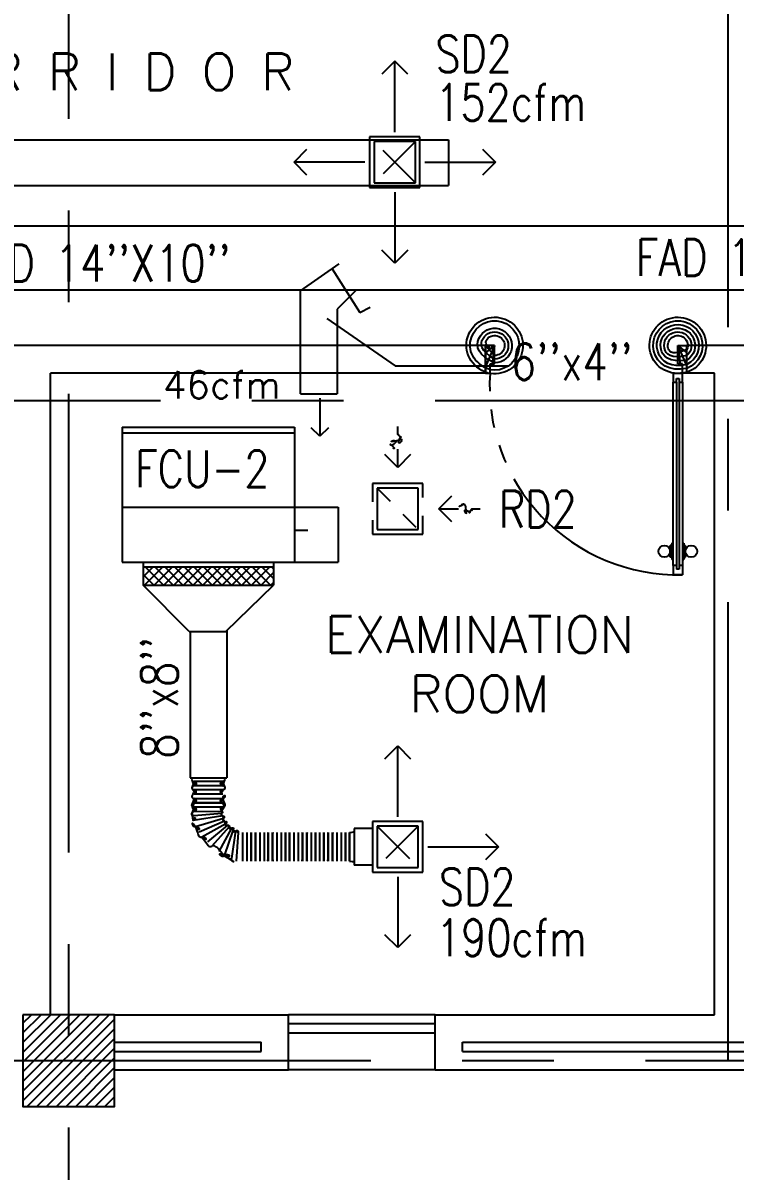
# Model space of a CAD drawing. Extents: x 417866230.2 to 417866327.8, y 43498045.5 to 43498135.4.
# Drawn here: x 417866259.55 to 417866263.43, y 43498062.5 to 43498068.76 of the extents above; entities that cross this region are included whole.
import ezdxf
from ezdxf.enums import TextEntityAlignment as Align

# ---------------------------------------------------------------- set-up
doc = ezdxf.new("R2010")
doc.units = 0
doc.header["$MEASUREMENT"] = 0
doc.linetypes.add('CENTERX2', pattern=[4, 2.5, -0.5, 0.5, -0.5])
doc.linetypes.add('HIDDEN', pattern=[0.375, 0.25, -0.125])
doc.layers.get('0').update_dxf_attribs({"linetype": 'CONTINUOUS'})
for name, color, linetype in [('AXES', 11, 'CENTERX2'), ('COL', 9, 'CONTINUOUS'), ('DOOR', 9, 'CONTINUOUS'), ('DUCT', 6, 'CONTINUOUS'), ('FCU', 6, 'CONTINUOUS'), ('HAT', 12, 'CONTINUOUS'), ('INSUL', 9, 'CONTINUOUS'), ('M-AC-FLEX', 3, 'CONTINUOUS'), ('M-EGU.', 2, 'CONTINUOUS'), ('RM-NAME', 9, 'CONTINUOUS'), ('SCD', 2, 'CONTINUOUS'), ('WALL', 4, 'CONTINUOUS'), ('WIN', 9, 'CONTINUOUS')]:
    doc.layers.add(name, color=color, linetype=linetype)
doc.styles.add('ROMANS', font='ROMANS.shx', dxfattribs={"width": 0.6})

# ---------------------------------------------------------------- blocks, each defined once
blk = doc.blocks.new('*X101')
at = {"color": 0}
for p, q in [((42139.2, 10690.6), (42609.6, 11161)), ((42139.2, 10743.7), (42556.5, 11161)), ((42139.2, 10796.7), (42503.5, 11161)), ((42139.2, 10849.7), (42450.5, 11161)), ((42139.2, 10902.8), (42397.4, 11161)), ((42139.2, 10955.8), (42344.4, 11161)), ((42139.2, 11008.8), (42291.4, 11161)), ((42139.2, 11061.9), (42238.3, 11161)), ((42139.2, 11114.9), (42185.3, 11161)), ((42162.6, 10661), (42639.2, 11137.6)), ((42215.6, 10661), (42639.2, 11084.6)), ((42268.7, 10661), (42639.2, 11031.5)), ((42321.7, 10661), (42639.2, 10978.5)), ((42374.7, 10661), (42639.2, 10925.5)), ((42427.8, 10661), (42639.2, 10872.4)), ((42480.8, 10661), (42639.2, 10819.4)), ((42533.8, 10661), (42639.2, 10766.4)), ((42586.9, 10661), (42639.2, 10713.4))]:
    blk.add_line(p, q, dxfattribs=at)
blk = doc.blocks.new('RM1')
at = {"layer": 'RM-NAME', "style": 'ROMANS'}
for tag, p in [('ROOMNAME1', (0, 323.8)), ('ROOMNAME2', (0, 0))]:
    blk.add_attdef(tag, text='', height=200, dxfattribs=at).set_placement(p, align=Align.MIDDLE)
blk = doc.blocks.new('COL50')
at = {"layer": 'COL'}
blk.add_lwpolyline([(-250, 250), (-250, -250), (250, -250), (250, 250)], close=True, dxfattribs=at)
blk = doc.blocks.new('A$C74DC60CF')
at = {"layer": 'DOOR', "color": 0, "linetype": 'ByBlock'}
for p, q in [((80.9, 1200), (80.9, 1250)), ((130.9, 1250), (80.9, 1250)), ((80.9, 1250), (130.9, 1250)), ((80.9, 1200), (97.9, 1200)), ((97.9, 1200), (97.9, 1220)), ((97.9, 1220), (113.9, 1220)), ((113.9, 1200), (113.9, 1220)), ((113.9, 1200), (130.9, 1200)), ((130.9, 1200), (130.9, 1250)), ((64.7, 1155), (64.7, 1090.2)), ((73.7, 1155), (64.7, 1155)), ((73.7, 1077.6), (73.7, 1167.6)), ((80.9, 1167.6), (73.7, 1167.6)), ((73.7, 1155), (73.7, 1090.2)), ((130.9, 1167.6), (138.1, 1167.6)), ((138.1, 1077.6), (138.1, 1167.6)), ((138.1, 1155), (138.1, 1090.2)), ((138.1, 1155), (147.1, 1155)), ((147.1, 1155), (147.1, 1090.2)), ((73.7, 1090.2), (64.7, 1090.2)), ((80.9, 1077.6), (73.7, 1077.6)), ((130.9, 1077.6), (138.1, 1077.6)), ((138.1, 1090.2), (147.1, 1090.2)), ((97.9, 200), (80.9, 200)), ((80.9, 200), (80.9, 150)), ((97.9, 180), (97.9, 200)), ((130.9, 200), (113.9, 200)), ((113.9, 200), (113.9, 180)), ((130.9, 150), (130.9, 200)), ((55.9, 150), (55.9, 0)), ((55.9, 150), (80.9, 150)), ((130.9, 150), (80.9, 150)), ((80.9, 150), (80.9, 100)), ((113.9, 180), (97.9, 180)), ((1130.9, 150), (1130.9, 100)), ((1155.9, 150), (1130.9, 150)), ((1155.9, 150), (1155.9, 0)), ((1155.9, 0), (1155.9, 150)), ((80.9, 100), (105.9, 100)), ((105.9, 100), (105.9, 0)), ((1130.9, 100), (1105.9, 100)), ((1105.9, 100), (1105.9, 0)), ((105.9, 0), (55.9, 0)), ((1105.9, 0), (1155.9, 0))]:
    blk.add_line(p, q, dxfattribs=at)
at = {"layer": 'DOOR', "linetype": 'ByBlock'}
for p, q in [((80.9, 200), (80.9, 1200)), ((97.9, 200), (97.9, 1200)), ((113.9, 200), (113.9, 1200)), ((130.9, 1200), (130.9, 200))]:
    blk.add_line(p, q, dxfattribs=at)
at = {"layer": 'DOOR', "color": 9, "linetype": 'ByBlock'}
for p, q in [((105.9, 0), (55.9, 113.7)), ((105.9, 0), (92.6, 100)), ((1105.9, 0), (1155.9, 113.7)), ((1105.9, 0), (1119.3, 100)), ((105.9, 0), (55.9, 40.1)), ((1105.9, 0), (1155.9, 40.1))]:
    blk.add_line(p, q, dxfattribs=at)
at = {"layer": 'DOOR', "color": 0, "linetype": 'ByBlock'}
for centre in [(32.4, 1122.6), (179.5, 1122.6)]:
    blk.add_circle(centre, 32.4, dxfattribs=at)
at = {"layer": 'DOOR', "linetype": 'HIDDEN', "ltscale": 0.5}
blk.add_arc((105.9, 222.7), 1027.6, 355.9414, 91.39409, dxfattribs=at)
at = {"layer": 'DOOR', "color": 9, "linetype": 'ByBlock'}
for centre, radius, start, end in [((105.9, 0), 154.4, 103.71423, 108.89471), ((105.9, 0), 134.4, 100.71998, 111.84015), ((1105.9, 0), 134.4, 68.15985, 79.28002), ((1105.9, 0), 154.4, 71.10529, 76.28577), ((105.9, 0), 114.4, 102.62257, 115.91616), ((105.9, 0), 94.4, 90, 121.98181), ((105.9, 0), 74.4, 90, 132.22357), ((1105.9, 0), 94.4, 58.01819, 90), ((1105.9, 0), 74.4, 47.77643, 90), ((105.9, 0), 54.4, 90, 156.79262), ((105.9, 0), 34.4, 90, 180), ((105.9, 0), 14.4, 90, 180), ((1105.9, 0), 54.4, 23.20738, 90), ((1105.9, 0), 34.4, 0, 90), ((1105.9, 0), 14.4, 0, 90)]:
    blk.add_arc(centre, radius, start, end, dxfattribs=at)
blk = doc.blocks.new('9RCD')
at = {"color": 2}
blk.add_line((0, 407), (0, 450), dxfattribs=at)
at = {"layer": 'M-EGU.'}
for p, q in [((0, 225), (0, 331.9)), ((0, 225), (-70.7, 295.7)), ((70.7, 295.7), (0, 225)), ((-295.7, 70.7), (-225, 0)), ((112.5, 112.5), (-112.5, 112.5)), ((-112.5, 112.5), (-112.5, -112.5)), ((112.5, -112.5), (112.5, 112.5)), ((-225, 0), (-326.1, 0)), ((-225, 0), (-295.7, -70.7)), ((-112.5, -112.5), (112.5, -112.5))]:
    blk.add_line(p, q, dxfattribs=at)
at = {"layer": 'M-EGU.', "linetype": 'HIDDEN'}
for p, q in [((137.5, 137.5), (-137.5, 137.5)), ((-137.5, 137.5), (-137.5, -137.5)), ((137.5, -137.5), (137.5, 137.5)), ((-112.5, -112.5), (112.5, 112.5)), ((-137.5, -137.5), (137.5, -137.5))]:
    blk.add_line(p, q, dxfattribs=at)
at = {"layer": 'M-EGU.', "color": 2}
blk.add_line((-405.7, 0), (-450, 0), dxfattribs=at)
blk.add_lwpolyline([(0, 407, -0.187862), (18.4, 395.6, -0.202645), (23.4, 376.1, -0.616915), (-1.7, 368, 0.668708), (-25.3, 358.4, 0.194285), (-18.2, 340.4, 0.186051), (0, 331.9)], format="xyb", dxfattribs=at)
at = {"layer": 'M-EGU.'}
blk.add_lwpolyline([(-405.7, 0, -0.1324), (-394.5, 16.1, -0.15664), (-379.1, 22.4, -0.736612), (-366.5, -9, 0.774232), (-352.6, -39.4, 0.203349), (-331.5, -25.7, 0.193808), (-326.1, 0)], format="xyb", dxfattribs=at)
blk = doc.blocks.new('*X118')
at = {"color": 0}
for p, q in [((23911.7, -1650.2), (23966, -1595.9)), ((23911.7, -1597.2), (23912.9, -1595.9)), ((23919, -1695.9), (24019, -1595.9)), ((24022.8, -1695.9), (23922.8, -1595.9)), ((23972, -1695.9), (24072, -1595.9)), ((24075.9, -1695.9), (23975.9, -1595.9)), ((24025.1, -1695.9), (24125.1, -1595.9)), ((24128.9, -1695.9), (24028.9, -1595.9)), ((24078.1, -1695.9), (24178.1, -1595.9)), ((24181.9, -1695.9), (24081.9, -1595.9)), ((24131.1, -1695.9), (24231.1, -1595.9)), ((24235, -1695.9), (24135, -1595.9)), ((24184.2, -1695.9), (24284.2, -1595.9)), ((24288, -1695.9), (24188, -1595.9)), ((24237.2, -1695.9), (24337.2, -1595.9)), ((24341, -1695.9), (24241, -1595.9)), ((24290.2, -1695.9), (24390.2, -1595.9)), ((24394.1, -1695.9), (24294.1, -1595.9)), ((24343.3, -1695.9), (24443.3, -1595.9)), ((24447.1, -1695.9), (24347.1, -1595.9)), ((24396.3, -1695.9), (24496.3, -1595.9)), ((24500.1, -1695.9), (24400.1, -1595.9)), ((24449.3, -1695.9), (24549.3, -1595.9)), ((24553.2, -1695.9), (24453.2, -1595.9)), ((24502.4, -1695.9), (24602.4, -1595.9)), ((24606.2, -1695.9), (24506.2, -1595.9)), ((24555.4, -1695.9), (24623.7, -1627.6)), ((24623.7, -1660.4), (24559.2, -1595.9)), ((24623.7, -1607.4), (24612.3, -1595.9)), ((23969.8, -1695.9), (23911.7, -1637.8)), ((24608.4, -1695.9), (24623.7, -1680.7)), ((23916.8, -1695.9), (23911.7, -1690.9))]:
    blk.add_line(p, q, dxfattribs=at)
blk = doc.blocks.new('WAP12')
at = {"color": 6}
for p, q in [((-558.8, 528.5), (381.2, 528.5)), ((-558.8, 528.5), (-558.8, -208.5)), ((381.2, 528.5), (381.2, -208.5)), ((-558.8, 91.5), (381.2, 91.5)), ((-558.8, -208.5), (381.2, -208.5))]:
    blk.add_line(p, q, dxfattribs=at)
at = {"color": 3}
for p, q in [((-558.8, 496.5), (381.2, 496.5)), ((381.2, 91.5), (619.2, 91.5)), ((619.2, 91.5), (619.2, -208.5)), ((381.2, -33.5), (454.5, -33.5)), ((-444.8, -208.5), (-444.8, -333.5)), ((-444.8, -233.5), (267.2, -233.5)), ((267.2, -208.5), (267.2, -333.5)), ((381.2, -208.5), (619.2, -208.5)), ((-444.8, -333.5), (267.2, -333.5))]:
    blk.add_line(p, q, dxfattribs=at)
at = {"color": 11}
blk.add_blockref('*X118', (-24356.5, 1362.4), dxfattribs=at)

msp = doc.modelspace()

# ---------------------------------------------------------------- linework, layer by layer
at = {"layer": 'AXES'}
for p, q in [((417866259.7969, 43498056.2378), (417866259.7969, 43498134.7153)), ((417866263.3969, 43498063.1021), (417866263.3969, 43498121.9221)), ((417866241.7969, 43498066.7021), (417866300.0369, 43498066.7021)), ((417866230.9454, 43498063.1021), (417866301.2369, 43498063.1021))]:
    msp.add_line(p, q, dxfattribs=at)
at = {"layer": 'DUCT'}
for p, q in [((417866249.101, 43498068.124), (417866261.8709, 43498068.124)), ((417866261.8709, 43498068.124), (417866261.8709, 43498067.874)), ((417866249.101, 43498067.874), (417866261.8709, 43498067.874)), ((417866243.6822, 43498067.6549), (417866267.8654, 43498067.6549)), ((417866261.0624, 43498067.3), (417866261.2723, 43498067.447)), ((417866261.2355, 43498067.4212), (417866261.3857, 43498067.1819)), ((417866256.193, 43498067.3049), (417866267.8654, 43498067.3049)), ((417866261.0624, 43498066.7379), (417866261.0624, 43498067.3)), ((417866261.3624, 43498067.3), (417866261.2624, 43498067.2)), ((417866261.2624, 43498067.2), (417866261.2624, 43498066.7379)), ((417866261.3857, 43498067.1819), (417866261.4421, 43498067.2107)), ((417866261.3857, 43498067.1819), (417866261.3857, 43498067.1819))]:
    msp.add_line(p, q, dxfattribs=at)
at = {"layer": 'DUCT', "color": 4, "linetype": 'Continuous'}
for p, q in [((417866261.2057, 43498067.1503), (417866261.5783, 43498066.8913)), ((417866261.5783, 43498066.8913), (417866262.2005, 43498066.8913))]:
    msp.add_line(p, q, dxfattribs=at)
at = {"layer": 'DUCT', "linetype": 'Continuous'}
for p, q in [((417866261.0624, 43498066.7379), (417866261.2624, 43498066.7379)), ((417866260.4549, 43498065.4418), (417866260.2034, 43498065.6951)), ((417866260.6549, 43498065.4418), (417866260.9154, 43498065.6951)), ((417866260.4549, 43498065.4418), (417866260.6549, 43498065.4418)), ((417866260.4594, 43498065.4418), (417866260.4594, 43498064.6438)), ((417866260.6594, 43498065.4461), (417866260.6594, 43498064.6438)), ((417866260.4594, 43498064.6438), (417866260.6594, 43498064.6438))]:
    msp.add_line(p, q, dxfattribs=at)
at = {"layer": 'INSUL'}
for p, q in [((417866260.0469, 43498063.2021), (417866260.8469, 43498063.2021)), ((417866260.8469, 43498063.1521), (417866260.8469, 43498063.2021)), ((417866261.9469, 43498063.2021), (417866264.8469, 43498063.2021)), ((417866261.9469, 43498063.1521), (417866261.9469, 43498063.2021)), ((417866260.0469, 43498063.1521), (417866260.8469, 43498063.1521)), ((417866261.9469, 43498063.1521), (417866264.8469, 43498063.1521))]:
    msp.add_line(p, q, dxfattribs=at)
at = {"layer": 'M-AC-FLEX', "color": 11}
for p, q in [((417866260.6379, 43498064.6249), (417866260.4808, 43498064.6249)), ((417866260.6379, 43498064.6249), (417866260.4808, 43498064.6249)), ((417866260.6379, 43498064.6249), (417866260.4808, 43498064.6249)), ((417866260.6379, 43498064.6249), (417866260.4808, 43498064.6249)), ((417866260.6379, 43498064.6014), (417866260.4808, 43498064.6014)), ((417866260.6379, 43498064.6014), (417866260.4808, 43498064.6014)), ((417866260.6379, 43498064.6014), (417866260.4808, 43498064.6014)), ((417866260.6379, 43498064.6014), (417866260.4808, 43498064.6014)), ((417866260.6379, 43498064.578), (417866260.4808, 43498064.578)), ((417866260.6379, 43498064.5545), (417866260.4808, 43498064.5545)), ((417866260.4806, 43498064.5314), (417866260.6377, 43498064.5314)), ((417866260.6377, 43498064.508), (417866260.4806, 43498064.508)), ((417866260.4806, 43498064.508), (417866260.6377, 43498064.508)), ((417866260.638, 43498064.4377), (417866260.4767, 43498064.4106)), ((417866260.6377, 43498064.4845), (417866260.4806, 43498064.4845)), ((417866260.4806, 43498064.4611), (417866260.631, 43498064.4631)), ((417866260.6331, 43498064.45), (417866260.4806, 43498064.4376)), ((417866260.6411, 43498064.4231), (417866260.4881, 43498064.3772)), ((417866260.6465, 43498064.4085), (417866260.5086, 43498064.3477)), ((417866260.6536, 43498064.3933), (417866260.524, 43498064.3212)), ((417866260.662, 43498064.3835), (417866260.554, 43498064.2954)), ((417866260.6732, 43498064.3777), (417866260.5782, 43498064.2719)), ((417866260.6849, 43498064.3695), (417866260.6156, 43498064.2432)), ((417866260.6942, 43498064.3615), (417866260.6458, 43498064.2189)), ((417866260.7071, 43498064.3544), (417866260.685, 43498064.2045)), ((417866260.7226, 43498064.3467), (417866260.7106, 43498064.1904)), ((417866260.7461, 43498064.3467), (417866260.7461, 43498064.1896)), ((417866260.7695, 43498064.3467), (417866260.7695, 43498064.1896)), ((417866260.793, 43498064.3467), (417866260.793, 43498064.1896)), ((417866260.793, 43498064.1894), (417866260.793, 43498064.3465)), ((417866260.816, 43498064.3467), (417866260.816, 43498064.1896)), ((417866260.816, 43498064.1894), (417866260.816, 43498064.3465)), ((417866260.8395, 43498064.3467), (417866260.8395, 43498064.1896)), ((417866260.8395, 43498064.3467), (417866260.8395, 43498064.1896)), ((417866260.863, 43498064.3467), (417866260.863, 43498064.1896)), ((417866260.863, 43498064.3467), (417866260.863, 43498064.1896)), ((417866260.8864, 43498064.3467), (417866260.8864, 43498064.1896)), ((417866260.8864, 43498064.3467), (417866260.8864, 43498064.1896)), ((417866260.8864, 43498064.1894), (417866260.8864, 43498064.3465)), ((417866260.8864, 43498064.1894), (417866260.8864, 43498064.3465)), ((417866260.9095, 43498064.3467), (417866260.9095, 43498064.1896)), ((417866260.9095, 43498064.3467), (417866260.9095, 43498064.1896)), ((417866260.9095, 43498064.1894), (417866260.9095, 43498064.3465)), ((417866260.9095, 43498064.1894), (417866260.9095, 43498064.3465)), ((417866260.9329, 43498064.3467), (417866260.9329, 43498064.1896)), ((417866260.9329, 43498064.3467), (417866260.9329, 43498064.1896)), ((417866260.9564, 43498064.3467), (417866260.9564, 43498064.1896)), ((417866260.9564, 43498064.3467), (417866260.9564, 43498064.1896)), ((417866260.9799, 43498064.3467), (417866260.9799, 43498064.1896)), ((417866260.9799, 43498064.3467), (417866260.9799, 43498064.1896)), ((417866260.9799, 43498064.1894), (417866260.9799, 43498064.3465)), ((417866260.9799, 43498064.1894), (417866260.9799, 43498064.3465)), ((417866261.0029, 43498064.3467), (417866261.0029, 43498064.1896)), ((417866261.0029, 43498064.3467), (417866261.0029, 43498064.1896)), ((417866261.0029, 43498064.1894), (417866261.0029, 43498064.3465)), ((417866261.0029, 43498064.1894), (417866261.0029, 43498064.3465)), ((417866261.0264, 43498064.3467), (417866261.0264, 43498064.1896)), ((417866261.0264, 43498064.3467), (417866261.0264, 43498064.1896)), ((417866261.0498, 43498064.3467), (417866261.0498, 43498064.1896)), ((417866261.0498, 43498064.3467), (417866261.0498, 43498064.1896)), ((417866261.0733, 43498064.3467), (417866261.0733, 43498064.1896)), ((417866261.0733, 43498064.3467), (417866261.0733, 43498064.1896)), ((417866261.0733, 43498064.1894), (417866261.0733, 43498064.3465)), ((417866261.0733, 43498064.1894), (417866261.0733, 43498064.3465)), ((417866261.0964, 43498064.3467), (417866261.0964, 43498064.1896)), ((417866261.0964, 43498064.3467), (417866261.0964, 43498064.1896)), ((417866261.0964, 43498064.1894), (417866261.0964, 43498064.3465)), ((417866261.0964, 43498064.1894), (417866261.0964, 43498064.3465)), ((417866261.1198, 43498064.3467), (417866261.1198, 43498064.1896)), ((417866261.1198, 43498064.3467), (417866261.1198, 43498064.1896)), ((417866261.1433, 43498064.3467), (417866261.1433, 43498064.1896)), ((417866261.1433, 43498064.3467), (417866261.1433, 43498064.1896)), ((417866261.1433, 43498064.3467), (417866261.1433, 43498064.1896)), ((417866261.1433, 43498064.1894), (417866261.1433, 43498064.3465)), ((417866261.1667, 43498064.3467), (417866261.1667, 43498064.1896)), ((417866261.1667, 43498064.3467), (417866261.1667, 43498064.1896)), ((417866261.1667, 43498064.3467), (417866261.1667, 43498064.1896)), ((417866261.1668, 43498064.1894), (417866261.1668, 43498064.3465)), ((417866261.1898, 43498064.3467), (417866261.1898, 43498064.1896)), ((417866261.1898, 43498064.1894), (417866261.1898, 43498064.3465)), ((417866261.2137, 43498064.3467), (417866261.2137, 43498064.1896)), ((417866261.2137, 43498064.3467), (417866261.2137, 43498064.1896)), ((417866261.2137, 43498064.1894), (417866261.2137, 43498064.3465)), ((417866261.2137, 43498064.1894), (417866261.2137, 43498064.3465)), ((417866261.2367, 43498064.3467), (417866261.2367, 43498064.1896)), ((417866261.2367, 43498064.3467), (417866261.2367, 43498064.1896)), ((417866261.2367, 43498064.1894), (417866261.2367, 43498064.3465)), ((417866261.2367, 43498064.1894), (417866261.2367, 43498064.3465)), ((417866261.2602, 43498064.3467), (417866261.2602, 43498064.1896)), ((417866261.2602, 43498064.3467), (417866261.2602, 43498064.1896)), ((417866261.2837, 43498064.3467), (417866261.2837, 43498064.1896)), ((417866261.2837, 43498064.3467), (417866261.2837, 43498064.1896)), ((417866261.3071, 43498064.3467), (417866261.3071, 43498064.1896)), ((417866261.3071, 43498064.3467), (417866261.3071, 43498064.1896)), ((417866261.3071, 43498064.1894), (417866261.3071, 43498064.3465)), ((417866261.3071, 43498064.1894), (417866261.3071, 43498064.3465)), ((417866261.3302, 43498064.3467), (417866261.3302, 43498064.1896)), ((417866261.3302, 43498064.3467), (417866261.3302, 43498064.1896)), ((417866261.3302, 43498064.1894), (417866261.3302, 43498064.3465)), ((417866261.3302, 43498064.1894), (417866261.3302, 43498064.3465))]:
    msp.add_line(p, q, dxfattribs=at)
at = {"layer": 'M-AC-FLEX'}
for points in [[(417866260.4808, 43498064.6014, 1), (417866260.4808, 43498064.6249, -0.623356), (417866260.4716, 43498064.6438, -0.623356)], [(417866260.4808, 43498064.6249, -1), (417866260.4808, 43498064.6014, 1), (417866260.4808, 43498064.578, -1), (417866260.4808, 43498064.5545, 1.018005), (417866260.4808, 43498064.5314)], [(417866260.4808, 43498064.6249, -1), (417866260.4808, 43498064.6014, 0.67797), (417866260.4728, 43498064.5812, 0.67797)], [(417866260.4808, 43498064.6014, 1), (417866260.4808, 43498064.6249, -0.204245), (417866260.4724, 43498064.6285, -0.204245)], [(417866260.4724, 43498064.6285, 0.204245), (417866260.4808, 43498064.6249)], [(417866260.4808, 43498064.6014, 1), (417866260.4808, 43498064.6249, -0.204245), (417866260.4724, 43498064.6285, -0.204245)], [(417866260.4724, 43498064.6285, 0.204245), (417866260.4808, 43498064.6249)], [(417866260.4808, 43498064.6249, -1), (417866260.4808, 43498064.6014, 0.204245), (417866260.4724, 43498064.5978, 0.204245)], [(417866260.4808, 43498064.6249, -1), (417866260.4808, 43498064.6014, 0.204245), (417866260.4724, 43498064.5978, 0.204245)], [(417866260.6379, 43498064.6014, -1), (417866260.6379, 43498064.6249, 0.623355), (417866260.6471, 43498064.6438, 0.623355)], [(417866260.6379, 43498064.6014, -1), (417866260.6379, 43498064.6249, 0.204245), (417866260.6463, 43498064.6285, 0.204245)], [(417866260.6379, 43498064.6014, -1), (417866260.6379, 43498064.6249, 0.204245), (417866260.6463, 43498064.6285, 0.204245)], [(417866260.6379, 43498064.6249, 1), (417866260.6379, 43498064.6014, -1), (417866260.6379, 43498064.578, 1), (417866260.6379, 43498064.5545, -0.008922), (417866260.6383, 43498064.5545, -0.008922)], [(417866260.6379, 43498064.6249, 1), (417866260.6379, 43498064.6014, -0.204245), (417866260.6463, 43498064.5978, -0.204245)], [(417866260.6379, 43498064.6249, 1), (417866260.6379, 43498064.6014, -0.204245), (417866260.6463, 43498064.5978, -0.204245)], [(417866260.6379, 43498064.6249, 1), (417866260.6379, 43498064.6014, -0.67797), (417866260.6459, 43498064.5812, -0.67797)], [(417866260.6463, 43498064.6285, -0.204245), (417866260.6379, 43498064.6249)], [(417866260.6463, 43498064.6285, -0.204245), (417866260.6379, 43498064.6249)], [(417866260.4724, 43498064.5978, -0.204245), (417866260.4808, 43498064.6014)], [(417866260.4724, 43498064.5978, -0.204245), (417866260.4808, 43498064.6014)], [(417866260.6377, 43498064.5314, 0.999838), (417866260.6381, 43498064.5545)], [(417866260.6463, 43498064.5978, 0.204245), (417866260.6379, 43498064.6014)], [(417866260.6463, 43498064.5978, 0.204245), (417866260.6379, 43498064.6014)], [(417866260.4806, 43498064.5314, -1), (417866260.4806, 43498064.508, 1), (417866260.4806, 43498064.4845)], [(417866260.4806, 43498064.4611, 1), (417866260.4806, 43498064.4845, -1), (417866260.4806, 43498064.508)], [(417866260.4806, 43498064.508, 1), (417866260.4806, 43498064.4845)], [(417866260.4806, 43498064.4845, -1), (417866260.4806, 43498064.508)], [(417866260.4806, 43498064.508, 1), (417866260.4806, 43498064.5314)], [(417866260.6377, 43498064.5314, 1), (417866260.6377, 43498064.508, -1), (417866260.6377, 43498064.4845)], [(417866260.631, 43498064.4631, -0.736653), (417866260.6377, 43498064.4845, 1), (417866260.6377, 43498064.508)], [(417866260.6377, 43498064.508, -1), (417866260.6377, 43498064.4845)], [(417866260.6381, 43498064.5314, -0.004461), (417866260.6379, 43498064.5314)], [(417866260.4806, 43498064.4845, -1), (417866260.4806, 43498064.4611, 1), (417866260.4806, 43498064.4376)], [(417866260.477, 43498064.4107, 0.575939), (417866260.4806, 43498064.4376, -1), (417866260.4806, 43498064.4611)], [(417866260.4806, 43498064.4845, -0.606794), (417866260.4902, 43498064.4661, -0.606794)], [(417866260.6377, 43498064.4845, 0.606794), (417866260.628, 43498064.4661, 0.606794)], [(417866260.6427, 43498064.424, 0.78893), (417866260.6373, 43498064.4377, -1.030272), (417866260.6331, 43498064.45)], [(417866260.6331, 43498064.45, 0.635837), (417866260.631, 43498064.4631, 0.724161)], [(417866260.6536, 43498064.3933, 0.850272), (417866260.6496, 43498064.409, -1.072461), (417866260.6427, 43498064.424)], [(417866260.4881, 43498064.3772, -0.665042), (417866260.4767, 43498064.4106)], [(417866260.4881, 43498064.3772, -0.652763), (417866260.5086, 43498064.3477, 0.764077), (417866260.524, 43498064.3212, -0.428567), (417866260.554, 43498064.2954, 0.696093), (417866260.5782, 43498064.2719)], [(417866260.6739, 43498064.379, 0.698197), (417866260.662, 43498064.3835, -1.180405), (417866260.6536, 43498064.3933)], [(417866260.6942, 43498064.3615, 1.125229), (417866260.6849, 43498064.3695, -1.12511), (417866260.6739, 43498064.379, -0.893954)], [(417866260.7226, 43498064.3464, 0.879519), (417866260.7071, 43498064.3544, -1.034976), (417866260.6942, 43498064.3615)], [(417866260.7461, 43498064.3467, -0.987495), (417866260.7226, 43498064.3464, -0.606794)], [(417866260.7461, 43498064.3467, -1), (417866260.7695, 43498064.3467)], [(417866260.793, 43498064.3467, -1), (417866260.7695, 43498064.3467, 1), (417866260.7461, 43498064.3467)], [(417866260.7695, 43498064.3467, 1), (417866260.793, 43498064.3467)], [(417866260.793, 43498064.3462, 0.00451), (417866260.793, 43498064.3465, -1.018005), (417866260.816, 43498064.3465)], [(417866260.816, 43498064.3467, 1), (417866260.8395, 43498064.3467, -1), (417866260.863, 43498064.3467)], [(417866260.8395, 43498064.3467, -1), (417866260.816, 43498064.3467)], [(417866260.863, 43498064.3467, 1), (417866260.8395, 43498064.3467)], [(417866260.8395, 43498064.3467, -1), (417866260.863, 43498064.3467)], [(417866260.8864, 43498064.3467, -1), (417866260.863, 43498064.3467, 1), (417866260.8395, 43498064.3467)], [(417866260.863, 43498064.3467, 1), (417866260.8864, 43498064.3467)], [(417866260.8864, 43498064.3467, -0.412332), (417866260.8748, 43498064.3349, -0.412332)], [(417866260.9095, 43498064.3462, -0.00451), (417866260.9095, 43498064.3465, 1.018005), (417866260.8864, 43498064.3465)], [(417866260.8864, 43498064.3462, 0.00451), (417866260.8864, 43498064.3465, -1.018005), (417866260.9095, 43498064.3465)], [(417866260.9095, 43498064.3467, 1), (417866260.9329, 43498064.3467, -1), (417866260.9564, 43498064.3467)], [(417866260.9095, 43498064.3467, 0.412332), (417866260.9211, 43498064.3349, 0.412332)], [(417866260.9329, 43498064.3467, -1), (417866260.9095, 43498064.3467)], [(417866260.9329, 43498064.3467, -1), (417866260.9564, 43498064.3467)], [(417866260.9799, 43498064.3467, -1), (417866260.9564, 43498064.3467, 1), (417866260.9329, 43498064.3467)], [(417866260.9564, 43498064.3467, 1), (417866260.9329, 43498064.3467)], [(417866260.9564, 43498064.3467, 1), (417866260.9799, 43498064.3467)], [(417866261.0029, 43498064.3462, -0.00451), (417866261.0029, 43498064.3465, 1.018005), (417866260.9799, 43498064.3465)], [(417866260.9799, 43498064.3462, 0.00451), (417866260.9799, 43498064.3465, -1.018005), (417866261.0029, 43498064.3465)], [(417866261.0029, 43498064.3467, 1), (417866261.0264, 43498064.3467, -1), (417866261.0498, 43498064.3467)], [(417866261.0264, 43498064.3467, -1), (417866261.0029, 43498064.3467)], [(417866261.0498, 43498064.3467, 1), (417866261.0264, 43498064.3467)], [(417866261.0264, 43498064.3467, -1), (417866261.0498, 43498064.3467)], [(417866261.0733, 43498064.3467, -1), (417866261.0498, 43498064.3467, 1), (417866261.0264, 43498064.3467)], [(417866261.0498, 43498064.3467, 1), (417866261.0733, 43498064.3467)], [(417866261.0733, 43498064.3467, -0.412332), (417866261.0617, 43498064.3349, -0.412332)], [(417866261.0733, 43498064.3462, 0.00451), (417866261.0733, 43498064.3465, -1.018005), (417866261.0964, 43498064.3465)], [(417866261.0964, 43498064.3462, -0.00451), (417866261.0964, 43498064.3465, 1.018005), (417866261.0733, 43498064.3465)], [(417866261.0964, 43498064.3467, 1), (417866261.1198, 43498064.3467, -1), (417866261.1433, 43498064.3467)], [(417866261.1198, 43498064.3467, -1), (417866261.0964, 43498064.3467)], [(417866261.0964, 43498064.3467, 0.412332), (417866261.108, 43498064.3349, 0.412332)], [(417866261.1198, 43498064.3467, -1), (417866261.1433, 43498064.3467)], [(417866261.1667, 43498064.3467, -1), (417866261.1433, 43498064.3467, 1), (417866261.1198, 43498064.3467)], [(417866261.1433, 43498064.3467, 1), (417866261.1198, 43498064.3467)], [(417866261.1202, 43498064.3462, 0.00451), (417866261.1202, 43498064.3465, -1.018005), (417866261.1433, 43498064.3465)], [(417866261.1433, 43498064.3467, 1), (417866261.1667, 43498064.3467, -1), (417866261.1902, 43498064.3467)], [(417866261.1433, 43498064.3467, 1), (417866261.1667, 43498064.3467)], [(417866261.1667, 43498064.3467, -1), (417866261.1433, 43498064.3467)], [(417866261.1902, 43498064.3467, 1), (417866261.1667, 43498064.3467)], [(417866261.1667, 43498064.3467, -1), (417866261.1902, 43498064.3467)], [(417866261.2137, 43498064.3467, -1), (417866261.1902, 43498064.3467, 1), (417866261.1667, 43498064.3467)], [(417866261.1898, 43498064.3462, -0.00451), (417866261.1898, 43498064.3465, 1.018005), (417866261.1668, 43498064.3465)], [(417866261.1902, 43498064.3467, 1), (417866261.2137, 43498064.3467)], [(417866261.2137, 43498064.3467, -0.412332), (417866261.202, 43498064.3349, -0.412332)], [(417866261.2367, 43498064.3462, -0.00451), (417866261.2367, 43498064.3465, 1.018005), (417866261.2137, 43498064.3465)], [(417866261.2137, 43498064.3462, 0.00451), (417866261.2137, 43498064.3465, -1.018005), (417866261.2367, 43498064.3465)], [(417866261.2367, 43498064.3467, 1), (417866261.2602, 43498064.3467, -1), (417866261.2837, 43498064.3467)], [(417866261.2367, 43498064.3467, 0.412332), (417866261.2484, 43498064.3349, 0.412332)], [(417866261.2602, 43498064.3467, -1), (417866261.2367, 43498064.3467)], [(417866261.2602, 43498064.3467, -1), (417866261.2837, 43498064.3467)], [(417866261.3071, 43498064.3467, -1), (417866261.2837, 43498064.3467, 1), (417866261.2602, 43498064.3467)], [(417866261.2837, 43498064.3467, 1), (417866261.2602, 43498064.3467)], [(417866261.2837, 43498064.3467, 1), (417866261.3071, 43498064.3467)], [(417866261.3071, 43498064.3462, 0.00451), (417866261.3071, 43498064.3465, -1.018005), (417866261.3302, 43498064.3465)], [(417866261.3302, 43498064.3462, -0.00451), (417866261.3302, 43498064.3465, 1.018005), (417866261.3071, 43498064.3465)], [(417866261.3302, 43498064.3467, 1), (417866261.3536, 43498064.3467, -0.12762), (417866261.3551, 43498064.3524, -0.12762)], [(417866261.3536, 43498064.3467, -1), (417866261.3302, 43498064.3467)], [(417866260.6458, 43498064.2189, -0.604437), (417866260.6156, 43498064.2432, 0.497993), (417866260.5782, 43498064.2719)], [(417866260.6457, 43498064.2186, -0.562442), (417866260.685, 43498064.2045, 0.803591), (417866260.7106, 43498064.1904)], [(417866260.7106, 43498064.1904, -0.661578), (417866260.7461, 43498064.1896, 1), (417866260.7695, 43498064.1896)], [(417866260.793, 43498064.1896, 1), (417866260.7695, 43498064.1896, -1), (417866260.7461, 43498064.1896)], [(417866260.793, 43498064.1896, 0.999838), (417866260.816, 43498064.1892)], [(417866260.816, 43498064.1896, -0.999838), (417866260.793, 43498064.1892)], [(417866260.793, 43498064.1892, -0.004461), (417866260.793, 43498064.1894)], [(417866260.793, 43498064.1894, 0.008922), (417866260.793, 43498064.189)], [(417866260.816, 43498064.1896, -1), (417866260.8395, 43498064.1896, 1), (417866260.863, 43498064.1896)], [(417866260.816, 43498064.1897, 0.00451), (417866260.816, 43498064.1894, -0.008922), (417866260.816, 43498064.189)], [(417866260.816, 43498064.1892, 0.004461), (417866260.816, 43498064.1894)], [(417866260.8864, 43498064.1896, 1), (417866260.863, 43498064.1896, -1), (417866260.8395, 43498064.1896)], [(417866260.8864, 43498064.1896, 0.412332), (417866260.8748, 43498064.2014, 0.412332)], [(417866260.8864, 43498064.1897, -0.00451), (417866260.8864, 43498064.1894, 0.008922), (417866260.8864, 43498064.189)], [(417866260.9095, 43498064.1896, -0.999838), (417866260.8864, 43498064.1892)], [(417866260.8864, 43498064.1896, 0.999838), (417866260.9095, 43498064.1892)], [(417866260.8864, 43498064.1896, 0.999838), (417866260.9095, 43498064.1892)], [(417866260.9095, 43498064.1896, -0.999838), (417866260.8864, 43498064.1892)], [(417866260.8864, 43498064.1892, -0.004461), (417866260.8864, 43498064.1894)], [(417866260.8864, 43498064.1892, -0.004461), (417866260.8864, 43498064.1894)], [(417866260.8864, 43498064.1894, 0.008922), (417866260.8864, 43498064.189)], [(417866260.9095, 43498064.1896, -0.412332), (417866260.9211, 43498064.2014, -0.412332)], [(417866260.9095, 43498064.1896, -1), (417866260.9329, 43498064.1896, 1), (417866260.9564, 43498064.1896)], [(417866260.9095, 43498064.1897, 0.00451), (417866260.9095, 43498064.1894, -0.008922), (417866260.9095, 43498064.189)], [(417866260.9095, 43498064.1892, 0.004461), (417866260.9095, 43498064.1894)], [(417866260.9095, 43498064.1894, -0.008922), (417866260.9095, 43498064.189)], [(417866260.9095, 43498064.1892, 0.004461), (417866260.9095, 43498064.1894)], [(417866260.9799, 43498064.1896, 1), (417866260.9564, 43498064.1896, -1), (417866260.9329, 43498064.1896)], [(417866260.9799, 43498064.1897, -0.00451), (417866260.9799, 43498064.1894, 0.008922), (417866260.9799, 43498064.189)], [(417866261.0029, 43498064.1896, -0.999838), (417866260.9799, 43498064.1892)], [(417866260.9799, 43498064.1896, 0.999838), (417866261.0029, 43498064.1892)], [(417866260.9799, 43498064.1896, 0.999838), (417866261.0029, 43498064.1892)], [(417866261.0029, 43498064.1896, -0.999838), (417866260.9799, 43498064.1892)], [(417866260.9799, 43498064.1892, -0.004461), (417866260.9799, 43498064.1894)], [(417866260.9799, 43498064.1892, -0.004461), (417866260.9799, 43498064.1894)], [(417866260.9799, 43498064.1894, 0.008922), (417866260.9799, 43498064.189)], [(417866261.0029, 43498064.1896, -1), (417866261.0264, 43498064.1896, 1), (417866261.0498, 43498064.1896)], [(417866261.0029, 43498064.1897, 0.00451), (417866261.0029, 43498064.1894, -0.008922), (417866261.0029, 43498064.189)], [(417866261.0029, 43498064.1892, 0.004461), (417866261.0029, 43498064.1894)], [(417866261.0029, 43498064.1894, -0.008922), (417866261.0029, 43498064.189)], [(417866261.0029, 43498064.1892, 0.004461), (417866261.0029, 43498064.1894)], [(417866261.0733, 43498064.1896, 1), (417866261.0498, 43498064.1896, -1), (417866261.0264, 43498064.1896)], [(417866261.0733, 43498064.1896, 0.412332), (417866261.0617, 43498064.2014, 0.412332)], [(417866261.0733, 43498064.1897, -0.00451), (417866261.0733, 43498064.1894, 0.008922), (417866261.0733, 43498064.189)], [(417866261.0733, 43498064.1896, 0.999838), (417866261.0964, 43498064.1892)], [(417866261.0964, 43498064.1896, -0.999838), (417866261.0733, 43498064.1892)], [(417866261.0964, 43498064.1896, -0.999838), (417866261.0733, 43498064.1892)], [(417866261.0733, 43498064.1896, 0.999838), (417866261.0964, 43498064.1892)], [(417866261.0733, 43498064.1892, -0.004461), (417866261.0733, 43498064.1894)], [(417866261.0733, 43498064.1894, 0.008922), (417866261.0733, 43498064.189)], [(417866261.0733, 43498064.1892, -0.004461), (417866261.0733, 43498064.1894)], [(417866261.0964, 43498064.1896, -1), (417866261.1198, 43498064.1896, 1), (417866261.1433, 43498064.1896)], [(417866261.0964, 43498064.1896, -0.412332), (417866261.108, 43498064.2014, -0.412332)], [(417866261.0964, 43498064.1897, 0.00451), (417866261.0964, 43498064.1894, -0.008922), (417866261.0964, 43498064.189)], [(417866261.0964, 43498064.1892, 0.004461), (417866261.0964, 43498064.1894)], [(417866261.0964, 43498064.1892, 0.004461), (417866261.0964, 43498064.1894)], [(417866261.0964, 43498064.1894, -0.008922), (417866261.0964, 43498064.189)], [(417866261.1667, 43498064.1896, 1), (417866261.1433, 43498064.1896, -1), (417866261.1198, 43498064.1896)], [(417866261.1202, 43498064.1896, 0.999838), (417866261.1433, 43498064.1892)], [(417866261.1433, 43498064.1896, -0.999838), (417866261.1202, 43498064.1892)], [(417866261.1202, 43498064.1892, -0.004461), (417866261.1202, 43498064.1894)], [(417866261.1202, 43498064.1894, 0.008922), (417866261.1202, 43498064.189)], [(417866261.1433, 43498064.1896, -1), (417866261.1667, 43498064.1896, 1), (417866261.1902, 43498064.1896)], [(417866261.1433, 43498064.1897, 0.00451), (417866261.1433, 43498064.1894, -0.008922), (417866261.1433, 43498064.189)], [(417866261.1433, 43498064.1892, 0.004461), (417866261.1433, 43498064.1894)], [(417866261.2137, 43498064.1896, 1), (417866261.1902, 43498064.1896, -1), (417866261.1667, 43498064.1896)], [(417866261.1667, 43498064.1897, -0.00451), (417866261.1668, 43498064.1894, 0.008922), (417866261.1668, 43498064.189)], [(417866261.1898, 43498064.1896, -0.999838), (417866261.1667, 43498064.1892)], [(417866261.1667, 43498064.1896, 0.999838), (417866261.1898, 43498064.1892)], [(417866261.1667, 43498064.1892, -0.004461), (417866261.1668, 43498064.1894)], [(417866261.1898, 43498064.1892, 0.004461), (417866261.1898, 43498064.1894)], [(417866261.1898, 43498064.1894, -0.008922), (417866261.1898, 43498064.189)], [(417866261.2137, 43498064.1896, 0.412332), (417866261.202, 43498064.2014, 0.412332)], [(417866261.2137, 43498064.1897, -0.00451), (417866261.2137, 43498064.1894, 0.008922), (417866261.2137, 43498064.189)], [(417866261.2367, 43498064.1896, -0.999838), (417866261.2137, 43498064.1892)], [(417866261.2137, 43498064.1896, 0.999838), (417866261.2367, 43498064.1892)], [(417866261.2137, 43498064.1896, 0.999838), (417866261.2367, 43498064.1892)], [(417866261.2367, 43498064.1896, -0.999838), (417866261.2137, 43498064.1892)], [(417866261.2137, 43498064.1892, -0.004461), (417866261.2137, 43498064.1894)], [(417866261.2137, 43498064.1892, -0.004461), (417866261.2137, 43498064.1894)], [(417866261.2137, 43498064.1894, 0.008922), (417866261.2137, 43498064.189)], [(417866261.2367, 43498064.1896, -0.412332), (417866261.2484, 43498064.2014, -0.412332)], [(417866261.2367, 43498064.1896, -1), (417866261.2602, 43498064.1896, 1), (417866261.2837, 43498064.1896)], [(417866261.2367, 43498064.1897, 0.00451), (417866261.2367, 43498064.1894, -0.008922), (417866261.2367, 43498064.189)], [(417866261.2367, 43498064.1892, 0.004461), (417866261.2367, 43498064.1894)], [(417866261.2367, 43498064.1894, -0.008922), (417866261.2367, 43498064.189)], [(417866261.2367, 43498064.1892, 0.004461), (417866261.2367, 43498064.1894)], [(417866261.3071, 43498064.1896, 1), (417866261.2837, 43498064.1896, -1), (417866261.2602, 43498064.1896)], [(417866261.3071, 43498064.1897, -0.00451), (417866261.3071, 43498064.1894, 0.008922), (417866261.3071, 43498064.189)], [(417866261.3071, 43498064.1896, 0.999838), (417866261.3302, 43498064.1892)], [(417866261.3302, 43498064.1896, -0.999838), (417866261.3071, 43498064.1892)], [(417866261.3302, 43498064.1896, -0.999838), (417866261.3071, 43498064.1892)], [(417866261.3071, 43498064.1896, 0.999838), (417866261.3302, 43498064.1892)], [(417866261.3071, 43498064.1892, -0.004461), (417866261.3071, 43498064.1894)], [(417866261.3071, 43498064.1894, 0.008922), (417866261.3071, 43498064.189)], [(417866261.3071, 43498064.1892, -0.004461), (417866261.3071, 43498064.1894)], [(417866261.3302, 43498064.1896, -1), (417866261.3536, 43498064.1896, 0.12762), (417866261.3551, 43498064.1839, 0.12762)], [(417866261.3302, 43498064.1897, 0.00451), (417866261.3302, 43498064.1894, -0.008922), (417866261.3302, 43498064.189)], [(417866261.3302, 43498064.1892, 0.004461), (417866261.3302, 43498064.1894)], [(417866261.3302, 43498064.1892, 0.004461), (417866261.3302, 43498064.1894)], [(417866261.3302, 43498064.1894, -0.008922), (417866261.3302, 43498064.189)]]:
    msp.add_lwpolyline(points, format="xyb", dxfattribs=at)
at = {"layer": 'M-EGU.'}
for p, q in [((417866261.5768, 43498068.5521), (417866261.5061, 43498068.4814)), ((417866261.6475, 43498068.4814), (417866261.5768, 43498068.5521)), ((417866261.5768, 43498068.1659), (417866261.5768, 43498068.5521)), ((417866261.4393, 43498068.1396), (417866261.4393, 43498067.8646)), ((417866261.7143, 43498068.1396), (417866261.4393, 43498068.1396)), ((417866261.7143, 43498067.8646), (417866261.7143, 43498068.1396)), ((417866261.0268, 43498068.0021), (417866261.0975, 43498068.0728)), ((417866262.0561, 43498068.0728), (417866262.1268, 43498068.0021)), ((417866261.0975, 43498067.9314), (417866261.0268, 43498068.0021)), ((417866261.413, 43498068.0021), (417866261.0268, 43498068.0021)), ((417866261.7406, 43498068.0021), (417866262.1268, 43498068.0021)), ((417866262.1268, 43498068.0021), (417866262.0561, 43498067.9314)), ((417866261.4393, 43498067.8646), (417866261.7143, 43498067.8646)), ((417866261.5768, 43498067.8383), (417866261.5768, 43498067.4521)), ((417866261.5768, 43498067.4521), (417866261.5061, 43498067.5228)), ((417866261.6475, 43498067.5228), (417866261.5768, 43498067.4521)), ((417866261.1674, 43498066.7143), (417866261.1674, 43498066.5068)), ((417866261.1674, 43498066.5068), (417866261.1202, 43498066.554)), ((417866261.2145, 43498066.554), (417866261.1674, 43498066.5068)), ((417866261.5219, 43498064.7472), (417866261.5926, 43498064.8179)), ((417866261.5926, 43498064.8179), (417866261.6633, 43498064.7472)), ((417866261.5926, 43498064.4318), (417866261.5926, 43498064.8179)), ((417866261.3551, 43498064.3679), (417866261.3551, 43498064.1679)), ((417866261.4551, 43498064.3679), (417866261.3551, 43498064.3679)), ((417866261.4551, 43498064.4054), (417866261.4551, 43498064.1304)), ((417866261.7301, 43498064.4054), (417866261.4551, 43498064.4054)), ((417866261.7301, 43498064.1304), (417866261.7301, 43498064.4054)), ((417866262.0719, 43498064.3387), (417866262.1426, 43498064.2679)), ((417866261.7564, 43498064.2679), (417866262.1426, 43498064.2679)), ((417866262.1426, 43498064.2679), (417866262.0719, 43498064.1972)), ((417866261.4551, 43498064.1679), (417866261.3551, 43498064.1679)), ((417866261.4551, 43498064.1304), (417866261.7301, 43498064.1304)), ((417866261.5926, 43498064.1041), (417866261.5926, 43498063.7179)), ((417866261.5926, 43498063.7179), (417866261.5219, 43498063.7887)), ((417866261.6633, 43498063.7887), (417866261.5926, 43498063.7179))]:
    msp.add_line(p, q, dxfattribs=at)
at = {"layer": 'M-EGU.', "linetype": 'HIDDEN'}
for p, q in [((417866261.4643, 43498068.1146), (417866261.4643, 43498067.8896)), ((417866261.6893, 43498068.1146), (417866261.4643, 43498067.8896)), ((417866261.6893, 43498067.8896), (417866261.4643, 43498068.1146)), ((417866261.6893, 43498068.1146), (417866261.4643, 43498068.1146)), ((417866261.6893, 43498067.8896), (417866261.6893, 43498068.1146)), ((417866261.4643, 43498067.8896), (417866261.6893, 43498067.8896)), ((417866261.4801, 43498064.3804), (417866261.7051, 43498064.1554)), ((417866261.7051, 43498064.3804), (417866261.4801, 43498064.1554)), ((417866261.4801, 43498064.3804), (417866261.4801, 43498064.1554)), ((417866261.7051, 43498064.3804), (417866261.4801, 43498064.3804)), ((417866261.7051, 43498064.1554), (417866261.7051, 43498064.3804)), ((417866261.4801, 43498064.1554), (417866261.7051, 43498064.1554))]:
    msp.add_line(p, q, dxfattribs=at)
at = {"layer": 'WALL'}
for p, q in [((417866262.0719, 43498067.0021), (417866259.3969, 43498067.0021)), ((417866262.0719, 43498066.8521), (417866262.0719, 43498067.0021)), ((417866263.6219, 43498067.0021), (417866263.1719, 43498067.0021)), ((417866263.1719, 43498066.8521), (417866263.1719, 43498067.0021)), ((417866259.6969, 43498063.3521), (417866259.6969, 43498066.8521)), ((417866262.0719, 43498066.8521), (417866259.6969, 43498066.8521)), ((417866263.3219, 43498066.8521), (417866263.1719, 43498066.8521)), ((417866263.3219, 43498063.3521), (417866263.3219, 43498066.8521)), ((417866260.0469, 43498063.3521), (417866260.9969, 43498063.3521)), ((417866260.9969, 43498063.0521), (417866260.9969, 43498063.3521)), ((417866261.7969, 43498063.3521), (417866263.3219, 43498063.3521)), ((417866261.7969, 43498063.0521), (417866261.7969, 43498063.3521)), ((417866260.0469, 43498063.0521), (417866260.9969, 43498063.0521)), ((417866261.7969, 43498063.0521), (417866264.9969, 43498063.0521))]:
    msp.add_line(p, q, dxfattribs=at)
at = {"layer": 'WIN'}
for p, q in [((417866261.7969, 43498063.3521), (417866260.9969, 43498063.3521)), ((417866261.7969, 43498063.3021), (417866260.9969, 43498063.3021)), ((417866261.7969, 43498063.2521), (417866260.9969, 43498063.2521)), ((417866261.7969, 43498063.0521), (417866260.9969, 43498063.0521))]:
    msp.add_line(p, q, dxfattribs=at)

# ---------------------------------------------------------------- block references
at = {"layer": 'COL', "xscale": 0.001000000047497451, "yscale": 0.0009999999892897904, "zscale": 0.001}
msp.add_blockref('COL50', (417866259.7969, 43498063.1021), dxfattribs=at)
at = {"layer": 'DOOR', "xscale": 0.001000000047497451, "yscale": 0.0009999999892897904, "zscale": 0.001, "rotation": 180}
msp.add_blockref('A$C74DC60CF', (417866263.2278, 43498067.0021), dxfattribs=at)
at = {"layer": 'FCU', "linetype": 'Continuous', "xscale": 0.001, "yscale": 0.001, "zscale": 0.001}
msp.add_blockref('WAP12', (417866260.6482, 43498066.0286), dxfattribs=at)
at = {"layer": 'HAT'}
ref = msp.add_blockref('RM1', (417866262.0388, 43498065.1015), dxfattribs=dict(at, xscale=0.001000000047497451, yscale=0.0009999999892897904, zscale=0.001))
ref.add_attrib('ROOMNAME2', 'ROOM', dxfattribs={"layer": 'RM-NAME', "height": 0.2, "style": 'ROMANS'}).set_placement((417866262.0388, 43498065.1015), align=Align.MIDDLE)
ref.add_attrib('ROOMNAME1', 'EXAMINATION', dxfattribs={"layer": 'RM-NAME', "height": 0.2, "style": 'ROMANS'}).set_placement((417866262.0388, 43498065.4253), align=Align.MIDDLE)
at = {"layer": 'HAT', "xscale": 0.001000000047497451, "yscale": 0.0009999999892897904, "zscale": 0.001}
msp.add_blockref('*X101', (417866217.4076, 43498052.1911), dxfattribs=at)
at = {"layer": 'M-EGU.', "xscale": 0.001, "yscale": 0.001, "zscale": 0.001, "rotation": 270}
msp.add_blockref('9RCD', (417866261.5926, 43498066.1111), dxfattribs=at)
at = {"layer": 'WALL'}
ref = msp.add_blockref('RM1', (417866259.8756, 43498068.4956), dxfattribs=dict(at, xscale=0.001000000047497451, yscale=0.0009999999892897904, zscale=0.001))
ref.add_attrib('ROOMNAME2', 'C O R R I D O R', dxfattribs={"layer": 'RM-NAME', "height": 0.2, "style": 'ROMANS'}).set_placement((417866259.8756, 43498068.4956), align=Align.MIDDLE)

# ---------------------------------------------------------------- texts
at = {"layer": 'SCD', "style": 'ROMANS', "width": 0.8}
for s, p in [('SD2', (417866261.7983, 43498068.4923)), ('152cfm', (417866261.7983, 43498068.228)), ("FAD 14''X10''", (417866262.8931, 43498067.3814)), ("FAD 14''X10''", (417866259.221, 43498067.351)), ("6''x4''", (417866262.2109, 43498066.8139)), ('FCU-2', (417866260.1587, 43498066.2303)), ('RD2', (417866262.1449, 43498066.0104)), ('SD2', (417866261.8179, 43498063.9497)), ('190cfm', (417866261.8022, 43498063.6724))]:
    msp.add_text(s, height=0.2, dxfattribs=at).set_placement(p)
at = {"layer": 'SCD', "style": 'ROMANS'}
msp.add_text('46cfm', height=0.15, dxfattribs=at).set_placement((417866260.3107, 43498066.7128))
at = {"layer": 'SCD', "style": 'ROMANS', "width": 0.8}
msp.add_text("8''x8''", height=0.2, rotation=90, dxfattribs=at).set_placement((417866260.392, 43498064.7485))

doc.saveas('drawing.dxf')
